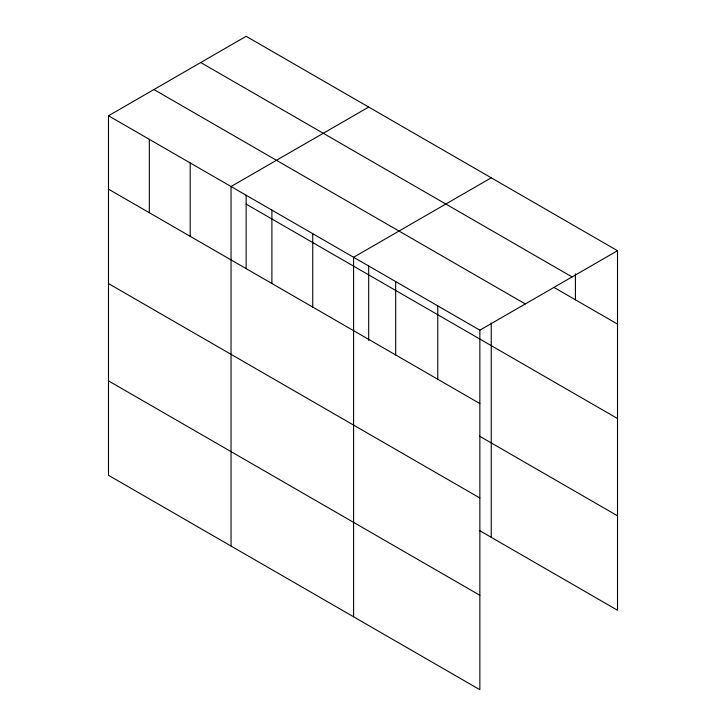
<?xml version="1.0" encoding="UTF-8"?>
<svg xmlns="http://www.w3.org/2000/svg" width="726" height="726" viewBox="0 0 726 726"><rect width="100%" height="100%" fill="white"/><g stroke="black" fill="none" stroke-linecap="round" stroke-linejoin="round"><path stroke-width="1.09" d="M108.492 115.77L479.859 330.176L479.859 689.7L108.492 475.294L108.492 115.77L246.141 36.3L617.508 250.706L617.508 610.23L479.568 530.588M368.69 107.058L231.04 186.528L231.04 546.052M491.248 177.806L353.589 257.276L353.589 616.801M479.859 330.176L617.508 250.706M200.721 62.527L572.088 276.933M553.884 287.369L617.508 324.095M153.912 89.543L525.279 303.949M246.141 204.115L617.508 418.521M108.492 189.159L479.859 403.565M479.568 436.172L617.508 515.805M108.492 283.585L479.859 497.991M108.492 380.869L479.859 595.275M575.419 273.829L575.419 299.793M491.248 323.143L491.248 537.331M437.769 305.882L437.769 379.271M395.679 281.579L395.679 354.969M368.69 265.879L368.69 340.476M312.743 233.699L312.743 307.089M271.896 210.113L271.896 283.503M246.141 195.122L246.141 268.593M190.194 162.942L190.194 236.331M149.338 139.356L149.338 212.745"/></g></svg>
